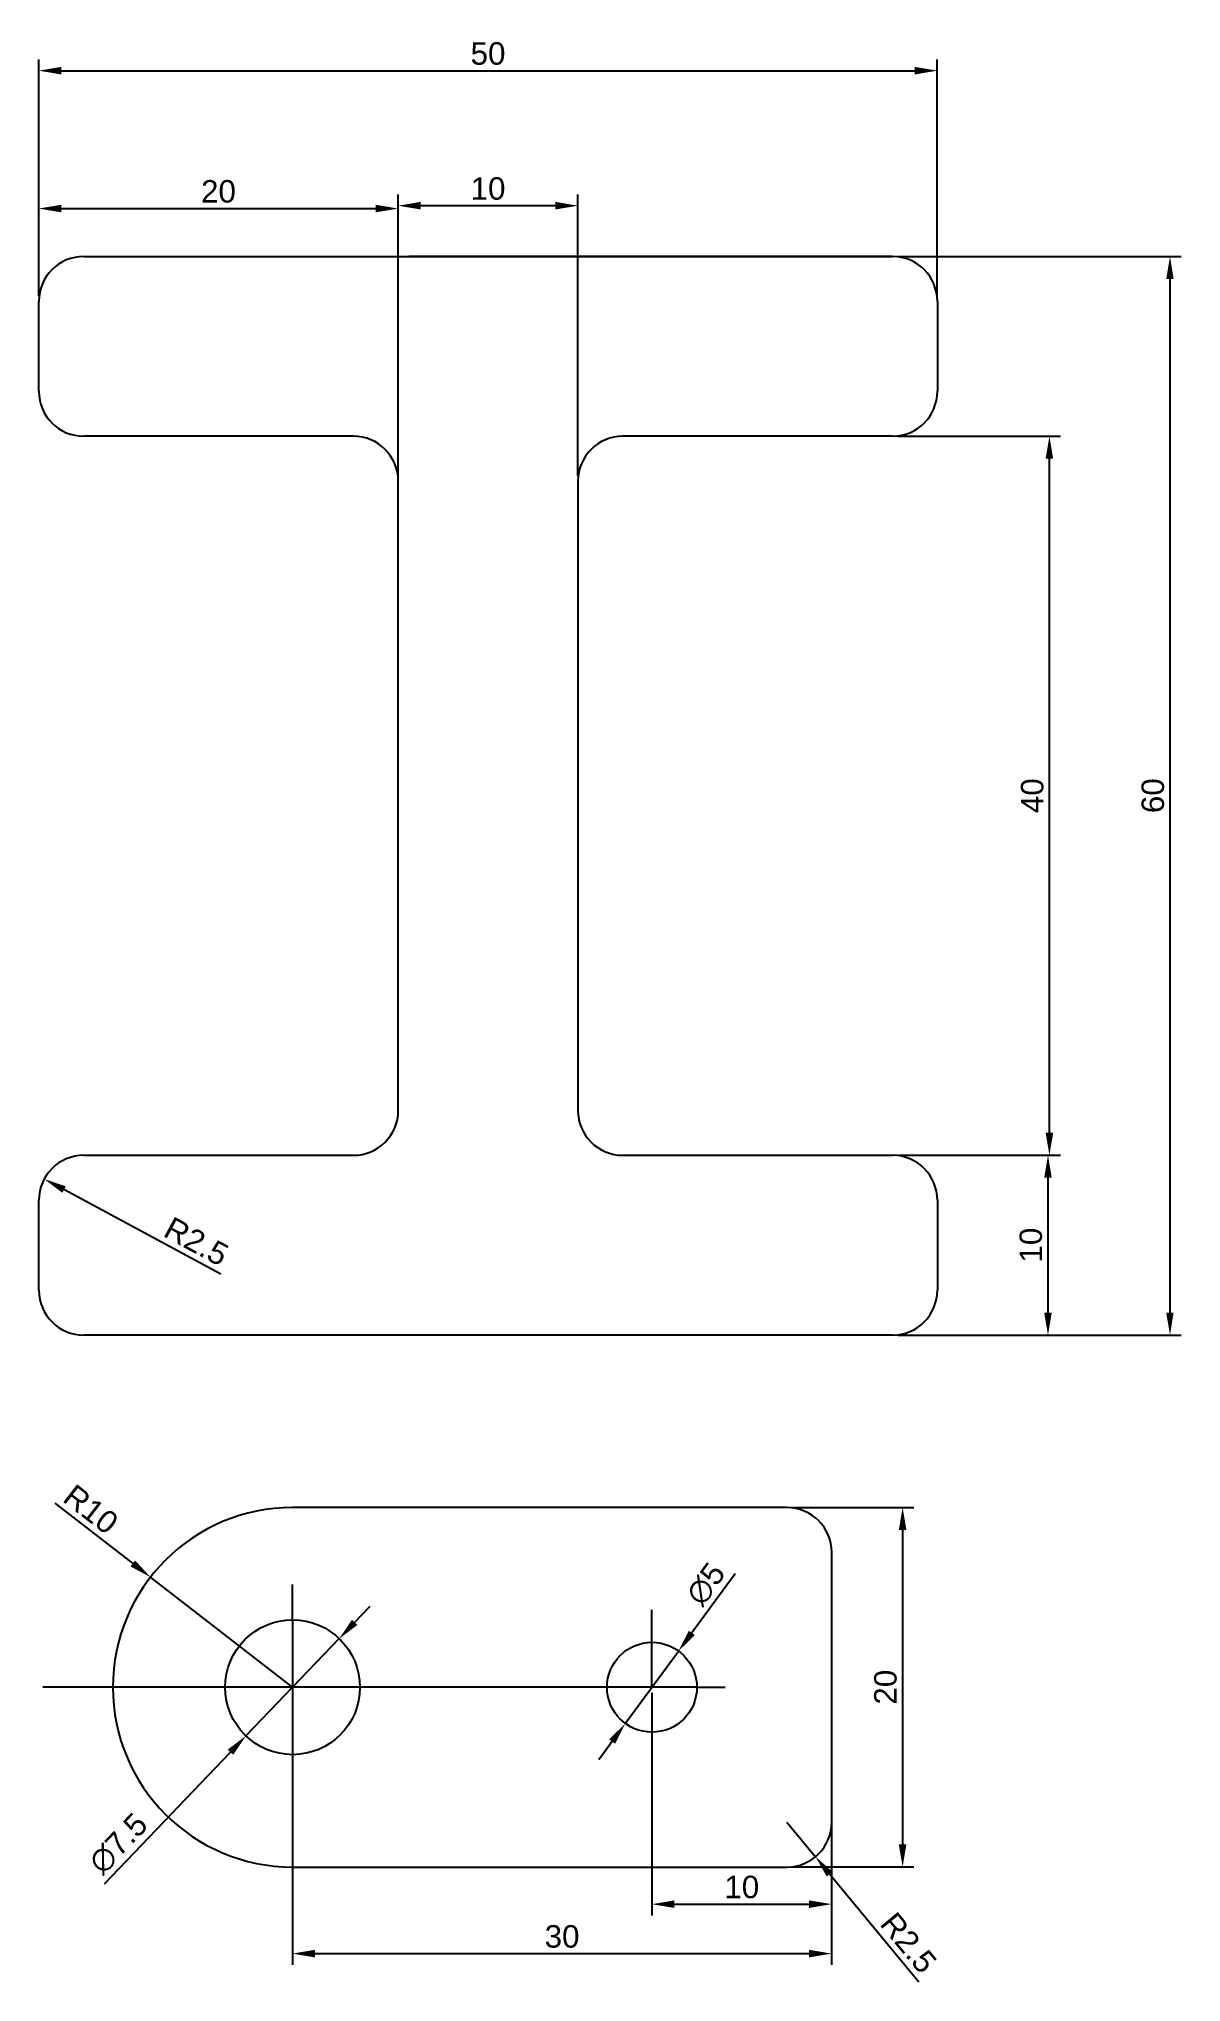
# Model space of a CAD drawing. Header units: millimetres. Extents: x 2553 to 2617, y 2274 to 2382.
import ezdxf

# ---------------------------------------------------------------- set-up
doc = ezdxf.new("R2010")
doc.units = ezdxf.units.MM
doc.styles.get("Standard").update_dxf_attribs({"font": 'arial.ttf'})
doc.dimstyles.new('ISO-25', dxfattribs={"dimscale": 0.5, "dimtxt": 2.5, "dimasz": 2.5, "dimexe": 1.25, "dimexo": 0.625, "dimtad": 1, "dimdsep": 46, "dimtxsty": 'Standard', "dimcen": 2.5, "dimadec": 0, "dimazin": 0, "dimtfac": 1, "dimtmove": 0, "dimatfit": 3, "dimfxl": 1, "dimarcsym": 0})

# ---------------------------------------------------------------- blocks, each defined once
blk = doc.blocks.new('*D1')
at = {"color": 0, "lineweight": -2, "transparency": 16777216}
for p, q in [((2553.25, 2367.41), (2553.25, 2380.55)), ((2603.25, 2367.41), (2603.25, 2380.55)), ((2554.5, 2379.93), (2602, 2379.93))]:
    blk.add_line(p, q, dxfattribs=at)
at = {"color": 0, "transparency": 16777216}
for points in [[(2554.5, 2380.14), (2554.5, 2379.72), (2553.25, 2379.93)], [(2602, 2380.14), (2602, 2379.72), (2603.25, 2379.93)]]:
    blk.add_solid(points, dxfattribs=at)
at = {"layer": 'Defpoints', "color": 0, "transparency": 16777216}
for p in [(2603.25, 2379.93), (2553.25, 2367.1), (2603.25, 2367.1)]:
    blk.add_point(p, dxfattribs=at)
at = {"color": 0, "transparency": 16777216, "insert": (2578.25, 2380.88), "char_height": 1.25, "attachment_point": 5}
blk.add_mtext('50', dxfattribs=at)
blk = doc.blocks.new('*D2')
at = {"color": 0, "lineweight": -2, "transparency": 16777216}
for p, q in [((2553.25, 2367.41), (2553.25, 2372.88)), ((2573.25, 2357.41), (2573.25, 2372.88)), ((2554.5, 2372.26), (2572, 2372.26))]:
    blk.add_line(p, q, dxfattribs=at)
at = {"color": 0, "transparency": 16777216}
for points in [[(2554.5, 2372.47), (2554.5, 2372.05), (2553.25, 2372.26)], [(2572, 2372.47), (2572, 2372.05), (2573.25, 2372.26)]]:
    blk.add_solid(points, dxfattribs=at)
at = {"layer": 'Defpoints', "color": 0, "transparency": 16777216}
for p in [(2573.25, 2372.26), (2553.25, 2367.1), (2573.25, 2357.1)]:
    blk.add_point(p, dxfattribs=at)
at = {"color": 0, "transparency": 16777216, "insert": (2563.25, 2373.21), "char_height": 1.25, "attachment_point": 5}
blk.add_mtext('20', dxfattribs=at)
blk = doc.blocks.new('*D4')
at = {"color": 0, "lineweight": -2, "transparency": 16777216}
for p, q in [((2573.25, 2357.41), (2573.25, 2373.04)), ((2583.25, 2357.41), (2583.25, 2373.04)), ((2582, 2372.42), (2574.5, 2372.42))]:
    blk.add_line(p, q, dxfattribs=at)
at = {"color": 0, "transparency": 16777216}
for points in [[(2574.5, 2372.63), (2574.5, 2372.21), (2573.25, 2372.42)], [(2582, 2372.63), (2582, 2372.21), (2583.25, 2372.42)]]:
    blk.add_solid(points, dxfattribs=at)
at = {"layer": 'Defpoints', "color": 0, "transparency": 16777216}
for p in [(2573.25, 2372.42), (2573.25, 2357.1), (2583.25, 2357.1)]:
    blk.add_point(p, dxfattribs=at)
at = {"color": 0, "transparency": 16777216, "insert": (2578.25, 2373.37), "char_height": 1.25, "attachment_point": 5}
blk.add_mtext('10', dxfattribs=at)
blk = doc.blocks.new('*D5')
at = {"color": 0, "lineweight": -2, "transparency": 16777216}
for p, q in [((2601.07, 2369.6), (2616.82, 2369.6)), ((2616.2, 2368.35), (2616.2, 2310.85)), ((2601.07, 2309.6), (2616.82, 2309.6))]:
    blk.add_line(p, q, dxfattribs=at)
at = {"color": 0, "transparency": 16777216}
for points in [[(2615.99, 2368.35), (2616.4, 2368.35), (2616.2, 2369.6)], [(2615.99, 2310.85), (2616.4, 2310.85), (2616.2, 2309.6)]]:
    blk.add_solid(points, dxfattribs=at)
at = {"layer": 'Defpoints', "color": 0, "transparency": 16777216}
for p in [(2600.75, 2369.6), (2600.75, 2309.6), (2616.2, 2309.6)]:
    blk.add_point(p, dxfattribs=at)
at = {"color": 0, "transparency": 16777216, "insert": (2615.25, 2339.6), "char_height": 1.25, "attachment_point": 5, "rotation": 90}
blk.add_mtext('60', dxfattribs=at)
blk = doc.blocks.new('*D6')
at = {"color": 0, "lineweight": -2, "transparency": 16777216}
for p, q in [((2601.07, 2359.6), (2610.11, 2359.6)), ((2609.49, 2320.85), (2609.49, 2358.35)), ((2601.07, 2319.6), (2610.11, 2319.6))]:
    blk.add_line(p, q, dxfattribs=at)
at = {"color": 0, "transparency": 16777216}
for points in [[(2609.28, 2358.35), (2609.7, 2358.35), (2609.49, 2359.6)], [(2609.28, 2320.85), (2609.7, 2320.85), (2609.49, 2319.6)]]:
    blk.add_solid(points, dxfattribs=at)
at = {"layer": 'Defpoints', "color": 0, "transparency": 16777216}
for p in [(2600.75, 2359.6), (2609.49, 2359.6), (2600.75, 2319.6)]:
    blk.add_point(p, dxfattribs=at)
at = {"color": 0, "transparency": 16777216, "insert": (2608.54, 2339.6), "char_height": 1.25, "attachment_point": 5, "rotation": 90}
blk.add_mtext('40', dxfattribs=at)
blk = doc.blocks.new('*D7')
at = {"color": 0, "lineweight": -2, "transparency": 16777216}
for p, q in [((2606.37, 2319.6), (2610.04, 2319.6)), ((2609.41, 2318.35), (2609.41, 2310.85)), ((2606.37, 2309.6), (2610.04, 2309.6))]:
    blk.add_line(p, q, dxfattribs=at)
at = {"color": 0, "transparency": 16777216}
for points in [[(2609.2, 2318.35), (2609.62, 2318.35), (2609.41, 2319.6)], [(2609.2, 2310.85), (2609.62, 2310.85), (2609.41, 2309.6)]]:
    blk.add_solid(points, dxfattribs=at)
at = {"layer": 'Defpoints', "color": 0, "transparency": 16777216}
for p in [(2606.06, 2319.6), (2606.06, 2309.6), (2609.41, 2309.6)]:
    blk.add_point(p, dxfattribs=at)
at = {"color": 0, "transparency": 16777216, "insert": (2608.46, 2314.6), "char_height": 1.25, "attachment_point": 5, "rotation": 90}
blk.add_mtext('10', dxfattribs=at)
blk = doc.blocks.new('*D8')
at = {"color": 0, "lineweight": -2, "transparency": 16777216}
blk.add_line((2563.38, 2312.99), (2554.65, 2317.69), dxfattribs=at)
at = {"color": 0, "transparency": 16777216}
blk.add_solid([(2554.75, 2317.87), (2554.56, 2317.51), (2553.55, 2318.28)], dxfattribs=at)
at = {"layer": 'Defpoints', "color": 0, "transparency": 16777216}
for p in [(2553.55, 2318.28), (2555.75, 2317.1)]:
    blk.add_point(p, dxfattribs=at)
at = {"color": 0, "transparency": 16777216, "insert": (2562.02, 2314.8), "char_height": 1.25, "attachment_point": 5, "rotation": 331.6796}
blk.add_mtext('R2.5', dxfattribs=at)
blk = doc.blocks.new('*D9')
at = {"color": 0, "lineweight": -2, "transparency": 16777216}
for p, q in [((2592, 2296.31), (2589.59, 2293.03)), ((2585.89, 2287.99), (2588.85, 2292.02)), ((2585.16, 2286.98), (2584.42, 2285.97))]:
    blk.add_line(p, q, dxfattribs=at)
at = {"color": 0, "transparency": 16777216}
for points in [[(2589.42, 2293.15), (2589.76, 2292.91), (2588.85, 2292.02)], [(2584.99, 2287.11), (2585.32, 2286.86), (2585.89, 2287.99)]]:
    blk.add_solid(points, dxfattribs=at)
at = {"layer": 'Defpoints', "color": 0, "transparency": 16777216}
for p in [(2588.85, 2292.02), (2585.89, 2287.99)]:
    blk.add_point(p, dxfattribs=at)
at = {"color": 0, "transparency": 16777216, "insert": (2590.37, 2295.75), "char_height": 1.25, "attachment_point": 5, "rotation": 53.7276}
blk.add_mtext('∅5', dxfattribs=at)
blk = doc.blocks.new('*D10')
at = {"color": 0, "lineweight": -2, "transparency": 16777216}
for p, q in [((2595.19, 2300.01), (2601.94, 2300.01)), ((2601.32, 2298.76), (2601.32, 2281.26)), ((2595.19, 2280.01), (2601.94, 2280.01))]:
    blk.add_line(p, q, dxfattribs=at)
at = {"color": 0, "transparency": 16777216}
for points in [[(2601.11, 2298.76), (2601.53, 2298.76), (2601.32, 2300.01)], [(2601.11, 2281.26), (2601.53, 2281.26), (2601.32, 2280.01)]]:
    blk.add_solid(points, dxfattribs=at)
at = {"layer": 'Defpoints', "color": 0, "transparency": 16777216}
for p in [(2594.87, 2300.01), (2594.87, 2280.01), (2601.32, 2280.01)]:
    blk.add_point(p, dxfattribs=at)
at = {"color": 0, "transparency": 16777216, "insert": (2600.37, 2290.01), "char_height": 1.25, "attachment_point": 5, "rotation": 90}
blk.add_mtext('20', dxfattribs=at)
blk = doc.blocks.new('*D11')
at = {"color": 0, "lineweight": -2, "transparency": 16777216}
for p, q in [((2587.37, 2289.69), (2587.37, 2277.31)), ((2597.37, 2282.19), (2597.37, 2277.31)), ((2588.62, 2277.94), (2596.12, 2277.94))]:
    blk.add_line(p, q, dxfattribs=at)
at = {"color": 0, "transparency": 16777216}
for points in [[(2588.62, 2278.15), (2588.62, 2277.73), (2587.37, 2277.94)], [(2596.12, 2278.15), (2596.12, 2277.73), (2597.37, 2277.94)]]:
    blk.add_solid(points, dxfattribs=at)
at = {"layer": 'Defpoints', "color": 0, "transparency": 16777216}
for p in [(2587.37, 2290.01), (2597.37, 2282.51), (2597.37, 2277.94)]:
    blk.add_point(p, dxfattribs=at)
at = {"color": 0, "transparency": 16777216, "insert": (2592.37, 2278.89), "char_height": 1.25, "attachment_point": 5}
blk.add_mtext('10', dxfattribs=at)
blk = doc.blocks.new('*D12')
at = {"color": 0, "lineweight": -2, "transparency": 16777216}
for p, q in [((2567.37, 2289.69), (2567.37, 2274.56)), ((2597.37, 2289.69), (2597.37, 2274.56)), ((2568.62, 2275.19), (2596.12, 2275.19))]:
    blk.add_line(p, q, dxfattribs=at)
at = {"color": 0, "transparency": 16777216}
for points in [[(2568.62, 2275.4), (2568.62, 2274.98), (2567.37, 2275.19)], [(2596.12, 2275.4), (2596.12, 2274.98), (2597.37, 2275.19)]]:
    blk.add_solid(points, dxfattribs=at)
at = {"layer": 'Defpoints', "color": 0, "transparency": 16777216}
for p in [(2567.37, 2290.01), (2597.37, 2290.01), (2597.37, 2275.19)]:
    blk.add_point(p, dxfattribs=at)
at = {"color": 0, "transparency": 16777216, "insert": (2582.37, 2276.14), "char_height": 1.25, "attachment_point": 5}
blk.add_mtext('30', dxfattribs=at)
blk = doc.blocks.new('*D13')
at = {"color": 0, "lineweight": -2, "transparency": 16777216}
for p, q in [((2594.87, 2282.51), (2596.47, 2280.58)), ((2602.22, 2273.6), (2597.26, 2279.61))]:
    blk.add_line(p, q, dxfattribs=at)
at = {"color": 0, "transparency": 16777216}
blk.add_solid([(2597.42, 2279.75), (2597.1, 2279.48), (2596.47, 2280.58)], dxfattribs=at)
at = {"layer": 'Defpoints', "color": 0, "transparency": 16777216}
for p in [(2594.87, 2282.51), (2596.47, 2280.58)]:
    blk.add_point(p, dxfattribs=at)
at = {"color": 0, "transparency": 16777216, "insert": (2601.65, 2275.79), "char_height": 1.25, "attachment_point": 5, "rotation": 309.5347}
blk.add_mtext('R2.5', dxfattribs=at)
blk = doc.blocks.new('*D14')
at = {"color": 0, "lineweight": -2, "transparency": 16777216}
for p, q in [((2570.83, 2293.62), (2571.7, 2294.52)), ((2569.97, 2292.71), (2564.78, 2287.3)), ((2556.91, 2279.08), (2563.92, 2286.4))]:
    blk.add_line(p, q, dxfattribs=at)
at = {"color": 0, "transparency": 16777216}
for points in [[(2570.68, 2293.76), (2570.98, 2293.47), (2569.97, 2292.71)], [(2563.76, 2286.54), (2564.07, 2286.25), (2564.78, 2287.3)]]:
    blk.add_solid(points, dxfattribs=at)
at = {"layer": 'Defpoints', "color": 0, "transparency": 16777216}
for p in [(2569.97, 2292.71), (2564.78, 2287.3)]:
    blk.add_point(p, dxfattribs=at)
at = {"color": 0, "transparency": 16777216, "insert": (2557.68, 2281.31), "char_height": 1.25, "attachment_point": 5, "rotation": 46.2336}
blk.add_mtext('∅7.5', dxfattribs=at)
blk = doc.blocks.new('*D15')
at = {"color": 0, "lineweight": -2, "transparency": 16777216}
for p, q in [((2554.14, 2300.25), (2558.48, 2296.89)), ((2567.37, 2290.01), (2559.47, 2296.13))]:
    blk.add_line(p, q, dxfattribs=at)
at = {"color": 0, "transparency": 16777216}
blk.add_solid([(2558.61, 2297.06), (2558.35, 2296.73), (2559.47, 2296.13)], dxfattribs=at)
at = {"layer": 'Defpoints', "color": 0, "transparency": 16777216}
for p in [(2559.47, 2296.13), (2567.37, 2290.01)]:
    blk.add_point(p, dxfattribs=at)
at = {"color": 0, "transparency": 16777216, "insert": (2556.15, 2299.9), "char_height": 1.25, "attachment_point": 5, "rotation": 322.2514}
blk.add_mtext('R10', dxfattribs=at)

msp = doc.modelspace()

# ---------------------------------------------------------------- linework, layer by layer
for p, q in [((2555.754, 2369.596), (2600.754, 2369.596)), ((2600.754, 2369.596), (2573.837, 2369.596)), ((2553.254, 2362.096), (2553.254, 2367.096)), ((2603.254, 2367.096), (2603.254, 2362.096)), ((2570.754, 2359.596), (2555.754, 2359.596)), ((2600.754, 2359.596), (2585.754, 2359.596)), ((2573.254, 2322.096), (2573.254, 2357.096)), ((2583.254, 2357.096), (2583.254, 2322.096)), ((2555.754, 2319.596), (2570.754, 2319.596)), ((2585.754, 2319.596), (2600.754, 2319.596)), ((2553.254, 2312.096), (2553.254, 2317.096)), ((2603.254, 2317.096), (2603.254, 2312.096)), ((2600.754, 2309.596), (2555.754, 2309.596)), ((2567.374, 2293.756), (2567.374, 2295.725)), ((2587.374, 2290.006), (2587.374, 2294.316)), ((2559.865, 2290.006), (2553.483, 2290.006)), ((2589.874, 2290.006), (2559.865, 2290.006)), ((2589.874, 2290.006), (2591.442, 2290.006))]:
    msp.add_line(p, q)
for points in [[(2594.874, 2300.006), (2567.374, 2300.006)], [(2597.374, 2282.506), (2597.374, 2297.506)], [(2567.374, 2293.756), (2567.374, 2280.006), (2594.874, 2280.006)]]:
    msp.add_lwpolyline(points)
for centre, radius in [((2567.374, 2290.006), 3.75), ((2587.374, 2290.006), 2.5)]:
    msp.add_circle(centre, radius)
for centre, radius, start, end in [((2555.754, 2367.096), 2.5, 90, 180), ((2600.754, 2367.096), 2.5, 0, 90), ((2555.754, 2362.096), 2.5, 180, 270), ((2600.754, 2362.096), 2.5, 270, 0), ((2570.754, 2357.096), 2.5, 0, 90), ((2585.754, 2357.096), 2.5, 90, 180), ((2570.754, 2322.096), 2.5, 270, 0), ((2585.754, 2322.096), 2.5, 180, 270), ((2555.754, 2317.096), 2.5, 90, 180), ((2600.754, 2317.096), 2.5, 0, 90), ((2555.754, 2312.096), 2.5, 180, 270), ((2600.754, 2312.096), 2.5, 270, 0), ((2567.374, 2290.006), 10, 90, 270), ((2594.874, 2297.506), 2.5, 0, 90), ((2594.874, 2282.506), 2.5, 270, 0)]:
    msp.add_arc(centre, radius, start, end)

# ---------------------------------------------------------------- dimensions: what is measured, and where the dimension line sits
for base, p1, p2, picture, middle in [((2603.254, 2379.929), (2553.254, 2367.096), (2603.254, 2367.096), '*D1', (2578.254, 2380.88)), ((2573.254, 2372.259), (2553.254, 2367.096), (2573.254, 2357.096), '*D2', (2563.254, 2373.21)), ((2573.254, 2372.419), (2583.254, 2357.096), (2573.254, 2357.096), '*D4', (2578.254, 2373.369)), ((2597.374, 2275.187), (2567.374, 2290.006), (2597.374, 2290.006), '*D12', (2582.374, 2276.138)), ((2597.374, 2277.939), (2587.374, 2290.006), (2597.374, 2282.506), '*D11', (2592.374, 2278.89))]:
    dim = msp.add_linear_dim(base=base, p1=p1, p2=p2, dimstyle='ISO-25')
    dim.commit()
    dim.dimension.update_dxf_attribs({"geometry": picture, "text_midpoint": middle})
for base, p1, p2, picture, middle in [((2616.196, 2309.596), (2600.754, 2369.596), (2600.754, 2309.596), '*D5', (2615.245, 2339.596)), ((2609.489, 2359.596), (2600.754, 2319.596), (2600.754, 2359.596), '*D6', (2608.538, 2339.596)), ((2609.413, 2309.596), (2606.059, 2319.596), (2606.059, 2309.596), '*D7', (2608.462, 2314.596)), ((2601.318, 2280.006), (2594.874, 2300.006), (2594.874, 2280.006), '*D10', (2600.367, 2290.006))]:
    dim = msp.add_linear_dim(base=base, p1=p1, p2=p2, angle=90, dimstyle='ISO-25')
    dim.commit()
    dim.dimension.update_dxf_attribs({"geometry": picture, "text_midpoint": middle})
for center, mpoint, picture, middle in [((2555.754, 2317.096), (2553.553, 2318.282), '*D8', (2561.57, 2313.962)), ((2567.374, 2290.006), (2559.467, 2296.128), '*D15', (2555.566, 2299.149)), ((2594.874, 2282.506), (2596.465, 2280.578), '*D13', (2600.915, 2275.187))]:
    dim = msp.add_radius_dim(center=center, mpoint=mpoint, dimstyle='ISO-25')
    dim.commit()
    dim.dimension.update_dxf_attribs({"geometry": picture, "text_midpoint": middle, "dimtype": 164})
dim = msp.add_diameter_dim_2p(p1=(2585.895, 2287.99), p2=(2588.853, 2292.021), dimstyle='ISO-25')
dim.commit()
dim.dimension.update_dxf_attribs({"geometry": '*D9', "text_midpoint": (2590.37, 2295.754)})
dim = msp.add_diameter_dim_2p(p1=(2569.968, 2292.714), p2=(2564.78, 2287.298), dimstyle='ISO-25')
dim.commit()
dim.dimension.update_dxf_attribs({"geometry": '*D14', "text_midpoint": (2558.387, 2280.624), "dimtype": 163})

doc.saveas('drawing.dxf')
